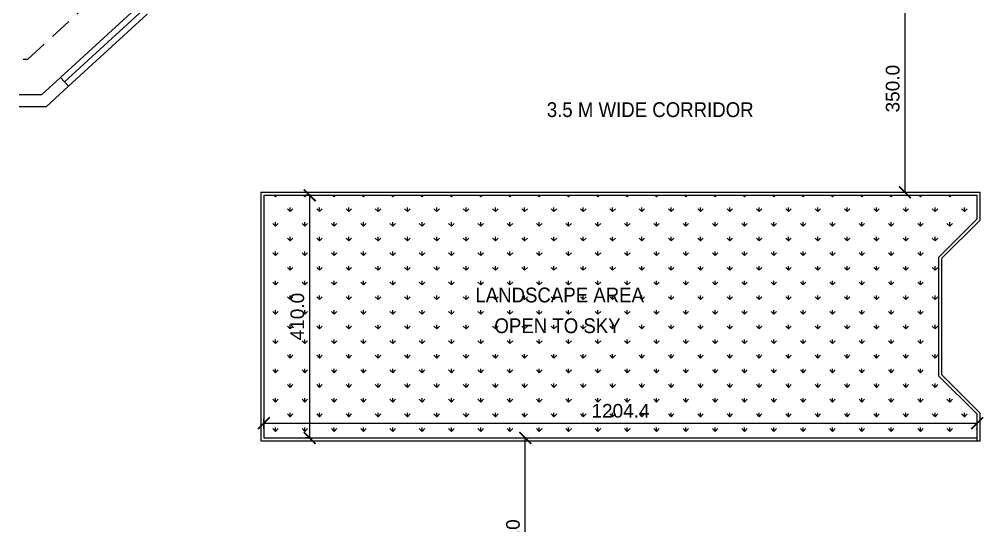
# Model space of a CAD drawing. Extents: x 53439 to 79867, y -144071 to -73305.
# Drawn here: x 62094 to 63723, y -125866 to -125011 of the extents above; entities that cross this region are included whole.
import ezdxf

# ---------------------------------------------------------------- set-up
doc = ezdxf.new("R2010")
doc.units = 0
doc.header["$LTSCALE"] = 0.1
doc.header["$MEASUREMENT"] = 0
doc.header["$PDMODE"] = 35
doc.header["$PDSIZE"] = -0.8
doc.linetypes.add('HIDDEN', pattern=[0.375, 0.25, -0.125])
doc.layers.get('DEFPOINTS').update_dxf_attribs({"linetype": 'CONTINUOUS'})
for name, color, linetype in [('DOOR', 30, 'CONTINUOUS'), ('HAT', 253, 'CONTINUOUS'), ('LAYER4', 130, 'CONTINUOUS'), ('TEXT', 7, 'CONTINUOUS'), ('WALL', 6, 'CONTINUOUS'), ('WIN', 102, 'CONTINUOUS')]:
    doc.layers.add(name, color=color, linetype=linetype)
doc.styles.add('1MM', font='arial.ttf')
doc.styles.add('DUTCH', font='arial.ttf')
doc.dimstyles.new('KRI', dxfattribs={"dimtxt": 23, "dimasz": 20, "dimexe": 7, "dimexo": 0, "dimgap": 9, "dimtad": 1, "dimdec": 1, "dimzin": 1, "dimtxsty": '1MM', "dimblk": 'ARCHTICK', "dimcen": 0.5, "dimclrd": 252, "dimclre": 252, "dimclrt": 7, "dimaunit": 1, "dimadec": 8, "dimazin": 3, "dimtfac": 1, "dimtdec": 1, "dimtmove": 0, "dimatfit": 3})

# ---------------------------------------------------------------- blocks, each defined once
blk = doc.blocks.new('_ARCHTICK')
at = {"layer": 'WALL', "color": 0, "const_width": 0.15}
blk.add_lwpolyline([(-0.5, -0.5), (0.5, 0.5)], dxfattribs=at)
blk = doc.blocks.new('*D149')
at = {"layer": 'DEFPOINTS', "color": 0, "linetype": 'CONTINUOUS', "ltscale": 0.1}
for p in [(63383.8, -124953.3, 0), (63494.8, -125303.3, 1), (63589.7, -125303.3)]:
    blk.add_point(p, dxfattribs=at)
at = {"layer": 'LAYER4', "color": 252, "linetype": 'CONTINUOUS', "ltscale": 0.1}
for p, q in [((63383.8, -124953.3), (63596.7, -124953.3)), ((63589.7, -124953.3), (63589.7, -125303.3)), ((63494.8, -125303.3), (63596.7, -125303.3))]:
    blk.add_line(p, q, dxfattribs=at)
at = {"layer": 'LAYER4', "color": 252, "linetype": 'CONTINUOUS', "ltscale": 0.1, "xscale": 20, "yscale": 20, "zscale": 20}
for p, rotation in [((63589.7, -124953.3), 90), ((63589.7, -125303.3), 270)]:
    blk.add_blockref('_ARCHTICK', p, dxfattribs=dict(at, rotation=rotation))
at = {"layer": 'LAYER4', "color": 7, "linetype": 'CONTINUOUS', "ltscale": 0.1, "insert": (63569, -125128.3), "char_height": 23, "attachment_point": 5, "rotation": 90, "style": '1MM'}
blk.add_mtext('350.0', dxfattribs=at)
blk = doc.blocks.new('*D136')
at = {"layer": 'DEFPOINTS', "color": 0, "linetype": 'CONTINUOUS', "ltscale": 0.1}
for p in [(62586.2, -125308.3), (62584.5, -125718.3), (62586.2, -125718.3)]:
    blk.add_point(p, dxfattribs=at)
at = {"layer": 'WALL', "color": 252, "linetype": 'CONTINUOUS', "ltscale": 0.1}
for p, q in [((62586.2, -125308.3), (62577.5, -125308.3)), ((62584.5, -125308.3), (62584.5, -125718.3)), ((62586.2, -125718.3), (62577.5, -125718.3))]:
    blk.add_line(p, q, dxfattribs=at)
at = {"layer": 'WALL', "color": 252, "linetype": 'CONTINUOUS', "ltscale": 0.1, "xscale": 20, "yscale": 20, "zscale": 20}
for p, rotation in [((62584.5, -125308.3), 90), ((62584.5, -125718.3), 270)]:
    blk.add_blockref('_ARCHTICK', p, dxfattribs=dict(at, rotation=rotation))
at = {"layer": 'WALL', "color": 7, "linetype": 'CONTINUOUS', "ltscale": 0.1, "insert": (62563.8, -125513.3), "char_height": 23, "attachment_point": 5, "rotation": 90, "style": '1MM'}
blk.add_mtext('410.0', dxfattribs=at)
blk = doc.blocks.new('*D137')
at = {"layer": 'DEFPOINTS', "color": 0, "linetype": 'CONTINUOUS', "ltscale": 0.1}
for p in [(62507.2, -125703.1), (63711.6, -125693.2), (63711.6, -125703.1)]:
    blk.add_point(p, dxfattribs=at)
at = {"layer": 'WALL', "color": 252, "linetype": 'CONTINUOUS', "ltscale": 0.1}
for p, q in [((62507.2, -125703.1), (62507.2, -125686.2)), ((63711.6, -125703.1), (63711.6, -125686.2)), ((62507.2, -125693.2), (63711.6, -125693.2))]:
    blk.add_line(p, q, dxfattribs=at)
at = {"layer": 'WALL', "color": 252, "linetype": 'CONTINUOUS', "ltscale": 0.1, "xscale": 20, "yscale": 20, "zscale": 20, "rotation": 180}
blk.add_blockref('_ARCHTICK', (62507.2, -125693.2), dxfattribs=at)
at = {"layer": 'WALL', "color": 252, "linetype": 'CONTINUOUS', "ltscale": 0.1, "xscale": 20, "yscale": 20, "zscale": 20}
blk.add_blockref('_ARCHTICK', (63711.6, -125693.2), dxfattribs=at)
at = {"layer": 'WALL', "color": 7, "linetype": 'CONTINUOUS', "ltscale": 0.1, "insert": (63109.4, -125672.5), "char_height": 23, "attachment_point": 5, "style": '1MM'}
blk.add_mtext('1204.4', dxfattribs=at)
blk = doc.blocks.new('*D144')
at = {"layer": 'DEFPOINTS', "color": 0, "linetype": 'CONTINUOUS', "ltscale": 0.1}
for p in [(62921.7, -125718.3), (62948.6, -125718.3), (62921.7, -126073.3, 0)]:
    blk.add_point(p, dxfattribs=at)
at = {"layer": 'WALL', "color": 252, "linetype": 'CONTINUOUS', "ltscale": 0.1}
for p, q in [((62921.7, -125718.3), (62955.6, -125718.3)), ((62948.6, -126073.3), (62948.6, -125718.3)), ((62921.7, -126073.3), (62955.6, -126073.3))]:
    blk.add_line(p, q, dxfattribs=at)
at = {"layer": 'WALL', "color": 252, "linetype": 'CONTINUOUS', "ltscale": 0.1, "xscale": 20, "yscale": 20, "zscale": 20}
for p, rotation in [((62948.6, -125718.3), 90), ((62948.6, -126073.3), 270)]:
    blk.add_blockref('_ARCHTICK', p, dxfattribs=dict(at, rotation=rotation))
at = {"layer": 'WALL', "color": 7, "linetype": 'CONTINUOUS', "ltscale": 0.1, "insert": (62927.9, -125895.8), "char_height": 23, "attachment_point": 5, "rotation": 90, "style": '1MM'}
blk.add_mtext('355.0', dxfattribs=at)

msp = doc.modelspace()

# ---------------------------------------------------------------- hatches: boundary and pattern name
at = {"layer": 'HAT', "linetype": 'CONTINUOUS', "ltscale": 0.1}
h = msp.add_hatch(dxfattribs=at)
h.set_pattern_fill('GRASS', color=3, scale=35, style=0)
h.set_pattern_definition([(90, (-33523.066, -111229.082), (-24.7487373, 24.7487373), [6.5625, -42.934975]), (45, (-33523.066, -111229.08), (-24.748737, 24.748737), [6.5625, -28.4375]), (135, (-33523.066, -111229.08), (-24.748737, -24.748737), [6.5625, -28.4375])])
h.paths.add_polyline_path([(63646.56, -125413.28), (63711.56, -125348.28), (63711.56, -125308.28), (62507.18, -125308.28), (62507.18, -125718.28), (63711.56, -125718.28), (63711.56, -125678.28), (63646.56, -125613.28)])
h.paths.add_polyline_path([(62546.28, -125558.26), (62546.28, -125468.3), (62581.27, -125468.3), (62581.27, -125558.26)], flags=24)
h.paths.add_polyline_path([(63057.01, -125655.01), (63161.73, -125655.01), (63161.73, -125689.99), (63057.01, -125689.99)], flags=24)
h.paths.add_polyline_path([(62857.88, -125496.19), (63155.59, -125496.19), (63155.59, -125457.41), (62857.88, -125457.41)], flags=24)

# ---------------------------------------------------------------- linework, layer by layer
at = {"layer": 'DOOR', "linetype": 'HIDDEN', "ltscale": 1500}
for p, q in [((62108.89, -125078.28), (62302.31, -124901.01)), ((61932.31, -125078.28), (62108.89, -125078.28))]:
    msp.add_line(p, q, dxfattribs=at)
at = {"layer": 'LAYER4', "linetype": 'CONTINUOUS', "ltscale": 0.1}
for p, q in [((62502.18, -125303.28), (63716.56, -125303.28)), ((62502.18, -125303.28), (62502.18, -125723.28)), ((62507.18, -125308.28), (63711.56, -125308.28)), ((62507.18, -125308.28), (62507.18, -125718.28)), ((63711.56, -125348.28), (63711.56, -125308.28)), ((63716.56, -125350.35), (63716.56, -125303.28)), ((63711.56, -125348.28), (63646.56, -125413.28)), ((63716.56, -125350.35), (63651.56, -125415.35)), ((63646.56, -125413.28), (63646.56, -125613.28)), ((63651.56, -125415.88), (63651.56, -125611.21)), ((63716.56, -125676.21), (63651.56, -125611.21)), ((63711.56, -125678.28), (63646.56, -125613.28)), ((63716.56, -125723.28), (63716.56, -125676.21)), ((63711.56, -125723.28), (63711.56, -125678.28)), ((62502.18, -125723.28), (63716.56, -125723.28)), ((62507.18, -125718.28), (63711.56, -125718.28))]:
    msp.add_line(p, q, dxfattribs=at)
at = {"layer": 'WALL', "linetype": 'CONTINUOUS', "ltscale": 0.1}
for p, q in [((62132.23, -125138.28), (62163.8, -125109.35)), ((62177.31, -125124.09), (62163.8, -125109.35)), ((62094.26, -125138.28), (62132.23, -125138.28)), ((62140, -125158.28), (62177.31, -125124.09)), ((62094.26, -125158.28), (62140, -125158.28))]:
    msp.add_line(p, q, dxfattribs=at)
at = {"layer": 'WIN'}
for p, q in [((62163.8, -125109.35), (62296.49, -124987.73)), ((62170.55, -125116.72), (62303.25, -124995.1)), ((62177.31, -125124.09), (62310.01, -125002.47))]:
    msp.add_line(p, q, dxfattribs=at)

# ---------------------------------------------------------------- texts
at = {"layer": 'TEXT', "style": 'DUTCH', "width": 0.9}
for s, p in [('3.5 M WIDE CORRIDOR', (62984.92, -125176.29)), ('LANDSCAPE AREA', (62864.34, -125489.3, 0)), ('OPEN TO SKY', (62896.51, -125541.23))]:
    msp.add_text(s, height=25, dxfattribs=at).set_placement(p)

# ---------------------------------------------------------------- dimensions: what is measured, and where the dimension line sits
at = {"layer": 'LAYER4', "color": 120, "linetype": 'CONTINUOUS', "ltscale": 0.1}
dim = msp.add_linear_dim(base=(63589.74, -125303.28, 0), p1=(63383.81, -124953.28), p2=(63494.79, -125303.28, 0.95), angle=90, dimstyle='KRI', dxfattribs=at)
dim.commit()
dim.dimension.update_dxf_attribs({"geometry": '*D149', "text_midpoint": (63568.98, -125128.28, 0)})
at = {"layer": 'WALL', "linetype": 'CONTINUOUS', "ltscale": 0.1}
for base, p1, p2, picture, middle in [((62584.52, -125718.28), (62586.18, -125308.28), (62586.18, -125718.28), '*D136', (62563.77, -125513.28)), ((62948.62, -125718.28), (62921.68, -126073.28, 0), (62921.68, -125718.28), '*D144', (62927.87, -125895.78))]:
    dim = msp.add_linear_dim(base=base, p1=p1, p2=p2, angle=90, dimstyle='KRI', dxfattribs=at)
    dim.commit()
    dim.dimension.update_dxf_attribs({"geometry": picture, "text_midpoint": middle})
dim = msp.add_linear_dim(base=(63711.56, -125693.24), p1=(62507.18, -125703.1), p2=(63711.56, -125703.1), dimstyle='KRI', dxfattribs=at)
dim.commit()
dim.dimension.update_dxf_attribs({"geometry": '*D137', "text_midpoint": (63109.37, -125672.5)})

doc.saveas('drawing.dxf')
